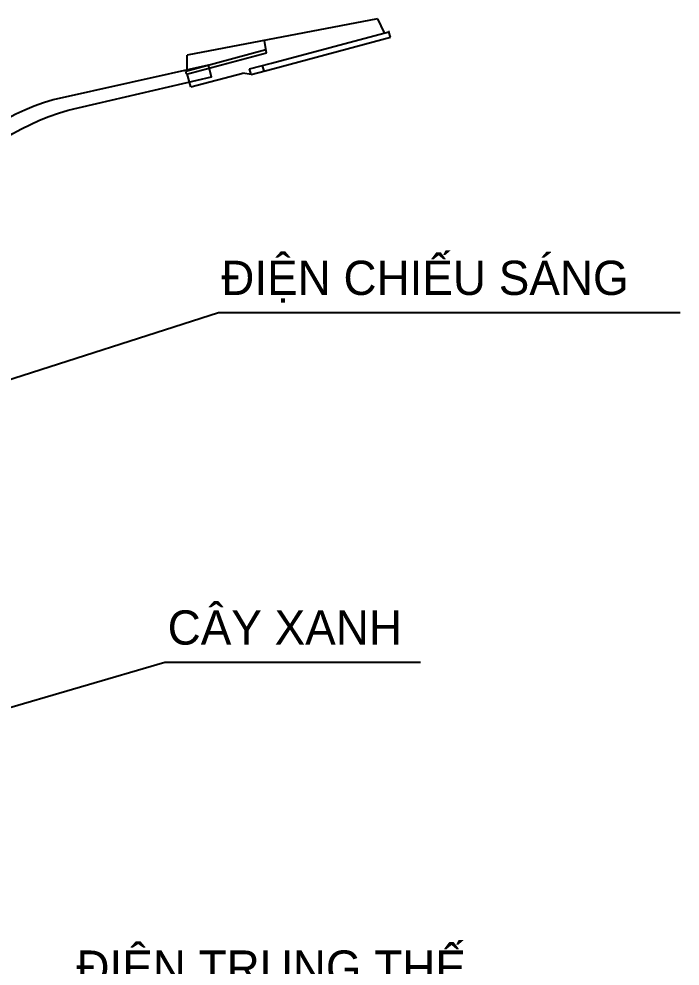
# Model space of a CAD drawing. Header units: millimetres. Extents: x 563079 to 571925, y 2063830 to 2067381.
# Drawn here: x 570808.65 to 570837.59, y 2066929.2 to 2066970.68 of the extents above; entities that cross this region are included whole.
import ezdxf

# ---------------------------------------------------------------- set-up
doc = ezdxf.new("R2010")
doc.units = ezdxf.units.MM
doc.header["$MEASUREMENT"] = 0
for name, color, linetype in [('MATCATDUONG', 8, 'Continuous'), ('MC', 7, 'Continuous'), ('Text', 7, 'Continuous'), ('THAN', 1, 'Continuous'), ('TONGTHE', 1, 'Continuous')]:
    doc.layers.add(name, color=color, linetype=linetype)
doc.styles.add('KTEN', font='')
doc.styles.add('TIEUDE', font='', dxfattribs={"width": 0.8})
doc.styles.get('KTEN').set_extended_font_data('.VnAvantH')
doc.styles.get('TIEUDE').set_extended_font_data('.VnAvantH')
doc.dimstyles.new('DIM3', dxfattribs={"dimscale": 1.2, "dimtxt": 1.2, "dimasz": 0.4, "dimexe": 0, "dimexo": 0, "dimgap": 0.3, "dimtad": 1, "dimzin": 0, "dimdsep": 46, "dimtxsty": 'TIEUDE', "dimblk1": 'BOXFILLED', "dimblk2": 'BOXFILLED', "dimsah": 1, "dimcen": 0.09, "dimdle": 0.8, "dimclrd": 9, "dimclre": 9, "dimclrt": 7, "dimadec": 1, "dimazin": 0, "dimtfac": 1, "dimtmove": 2, "dimatfit": 3, "dimldrblk": 'BOXFILLED', "dimfxl": 1, "dimtolj": 1, "dimtzin": 0, "dimarcsym": 0})

# ---------------------------------------------------------------- blocks, each defined once
blk = doc.blocks.new('1')
at = {"color": 3}
for p, q in [((562778.303, 2115783.894), (562771.004, 2115782.506)), ((562778.303, 2115783.894), (562778.553, 2115783.357)), ((562778.753, 2115783.41), (562778.735, 2115783.405)), ((562774.039, 2115782.597), (562773.973, 2115783.07)), ((562771.004, 2115781.894), (562771.004, 2115782.506)), ((562773.454, 2115781.759), (562773.133, 2115781.819))]:
    blk.add_line(p, q, dxfattribs=at)
at = {"layer": 'THAN', "color": 3}
blk.add_line((562770.975, 2115781.776), (562774.039, 2115782.597), dxfattribs=at)
at = {"layer": 'TONGTHE', "color": 3}
for p, q in [((562774.234, 2115782.199), (562778.735, 2115783.405)), ((562778.793, 2115783.19), (562778.735, 2115783.405)), ((562774.292, 2115781.983), (562778.793, 2115783.19)), ((562774.024, 2115782.704), (562770.947, 2115781.879)), ((562770.975, 2115781.776), (562770.947, 2115781.879)), ((562773.396, 2115781.975), (562774.233, 2115782.199)), ((562773.454, 2115781.759), (562773.396, 2115781.975)), ((562773.454, 2115781.759), (562774.291, 2115781.983)), ((562773.954, 2115781.893), (562773.896, 2115782.109)), ((562771.143, 2115781.286), (562771.009, 2115781.785)), ((562771.143, 2115781.286), (562773.133, 2115781.819))]:
    blk.add_line(p, q, dxfattribs=at)
blk = doc.blocks.new('DEN3')
at = {"layer": 'MATCATDUONG', "color": 222, "elevation": 1.582}
blk.add_lwpolyline([(10945.718, 5254.759), (10945.148, 5329.777, -0.337838), (10960.652, 5350.568), (10973.241, 5353.472), (10972.96, 5354.523), (10959.336, 5351.477, 0.326638), (10943.702, 5330.861), (10943.126, 5254.759)], format="xyb", dxfattribs=at)
at = {"layer": 'Text', "linetype": 'ByBlock', "xscale": 2.29229237139225, "yscale": 2.29229237139225, "zscale": 2.29229237139225}
blk.add_blockref('1', (-1279064.587, -4844636.707, 1.582), dxfattribs=at)
blk = doc.blocks.new('_BoxFilled')
at = {"color": 0, "linetype": 'ByBlock', "lineweight": -2}
blk.add_line((-0.5, 0), (-1, 0), dxfattribs=at)
at = {"color": 0, "linetype": 'ByBlock'}
blk.add_solid([(-0.5, 0.5), (0.5, 0.5), (-0.5, -0.5), (0.5, -0.5)], dxfattribs=at)

msp = doc.modelspace()

# ---------------------------------------------------------------- block references
at = {"layer": 'MATCATDUONG', "color": 30, "xscale": 0.4983398430049419, "yscale": 0.4983398430049419, "zscale": 0.4983398430049419}
msp.add_blockref('DEN3', (565348.6849, 2064300.28649, -0.78845), dxfattribs=at)

# ---------------------------------------------------------------- texts
at = {"layer": 'MC', "style": 'KTEN'}
for s, p in [('®iÖn chiÕu s¸ng', (570817.51066, 2066958.58818)), ('C©y xanh', (570815.16448, 2066943.27398)), ('®iÖn trung thÕ', (570811.16978, 2066928.37868))]:
    msp.add_text(s, height=1.5, dxfattribs=at).set_placement(p)

# ---------------------------------------------------------------- leaders
at = {"layer": 'MC', "color": 9}
for points in [[(570803.11144, 2066953.24645), (570817.38767, 2066957.81664), (570837.59424, 2066957.81664)], [(570799.41089, 2066937.93224), (570815.04149, 2066942.50243), (570826.23237, 2066942.50243)]]:
    msp.add_leader(points, dimstyle='DIM3', override={"dimasz": 1.5, "dimgap": 0.3, "dimtad": 0}, dxfattribs=at)

doc.saveas('drawing.dxf')
